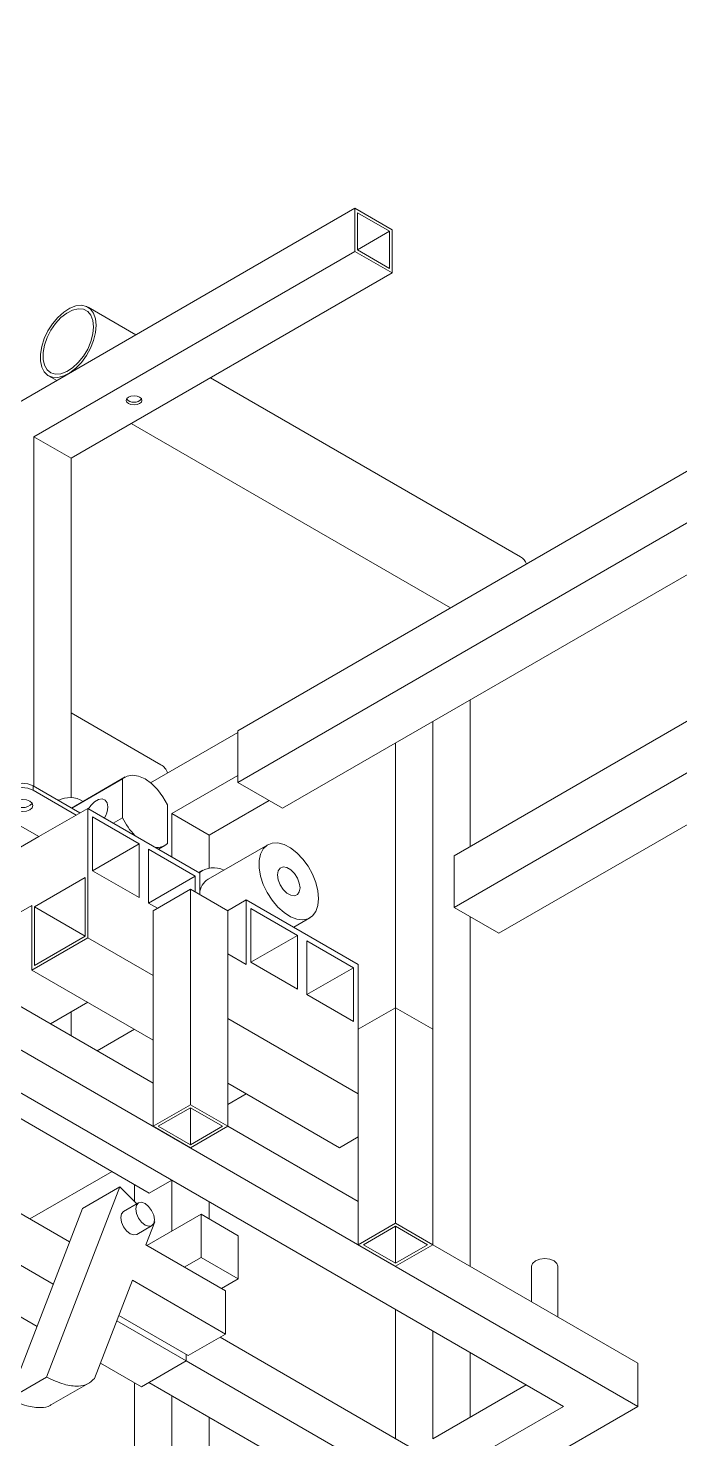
# Model space of a CAD drawing. Header units: millimetres. Extents: x 0 to 1189, y 0 to 841.
# Drawn here: x 844.6 to 869.3, y 140.8 to 194.3 of the extents above; entities that cross this region are included whole.
import ezdxf

# ---------------------------------------------------------------- set-up
doc = ezdxf.new("R2010")
doc.units = ezdxf.units.MM

msp = doc.modelspace()

# ---------------------------------------------------------------- linework, layer by layer
at = {"color": 7, "linetype": 'Continuous', "lineweight": 15}
for p, q in [((852.518, 165.703), (902.016, 194.277)), ((852.518, 167.663), (894.945, 192.155)), ((854.215, 164.723), (902.016, 192.318)), ((860.721, 160.968), (908.521, 188.562)), ((862.418, 159.988), (911.915, 188.562)), ((856.95, 187.455), (828.945, 171.288)), ((856.95, 187.455), (856.95, 185.822)), ((858.365, 186.639), (856.95, 187.455)), ((858.266, 186.582), (857.049, 187.284)), ((857.049, 187.284), (857.049, 185.879)), ((860.721, 162.927), (903.147, 187.42)), ((858.266, 186.582), (857.049, 185.88)), ((858.266, 185.177), (858.266, 186.582)), ((858.365, 185.006), (858.365, 186.639)), ((856.95, 185.822), (844.788, 178.801)), ((856.95, 185.822), (858.365, 185.006)), ((857.049, 185.879), (858.266, 185.177)), ((858.365, 185.006), (846.202, 177.985)), ((848.65, 182.664), (846.839, 183.709)), ((845.339, 181.111), (845.65, 180.932)), ((863.234, 174.244), (851.478, 181.031)), ((848.478, 179.299), (860.577, 172.314)), ((844.788, 178.801), (844.788, 165.553)), ((846.202, 177.985), (844.788, 178.801)), ((846.202, 177.985), (846.202, 165.125)), ((861.325, 168.827), (861.325, 163.276)), ((849.602, 166.374), (846.202, 168.337)), ((859.911, 168.011), (859.911, 156.352)), ((852.518, 167.6), (849.21, 165.69)), ((852.518, 167.663), (852.518, 165.703)), ((858.497, 167.195), (858.497, 157.168)), ((848.249, 165.91), (846.21, 164.732)), ((846.225, 164.724), (848.151, 165.836)), ((848.151, 164.366), (848.151, 165.836)), ((852.518, 165.967), (850.011, 164.519)), ((852.518, 165.703), (854.215, 164.723)), ((844.762, 165.568), (844.762, 165.405)), ((844.762, 165.568), (846.53, 164.548)), ((844.762, 165.405), (846.389, 164.466)), ((845.737, 165.037), (845.71, 165.021)), ((846.829, 164.72), (846.389, 164.466)), ((846.829, 159.821), (846.829, 164.72)), ((846.829, 164.72), (851.072, 162.271)), ((849.848, 164.856), (849.848, 163.386)), ((853.704, 165.018), (851.426, 163.703)), ((844.974, 163.649), (843.348, 164.588)), ((846.389, 164.466), (844.974, 163.649)), ((847.006, 164.399), (848.774, 163.378)), ((847.006, 162.357), (847.006, 164.399)), ((847.797, 164.162), (848.151, 164.366)), ((850.011, 164.519), (850.011, 162.883)), ((850.011, 164.519), (851.426, 163.703)), ((832.786, 163.845), (849.304, 154.31)), ((844.974, 163.649), (839.05, 160.229)), ((851.426, 163.703), (851.426, 162.462)), ((848.774, 163.378), (847.006, 162.358)), ((848.774, 161.337), (848.774, 163.378)), ((850.895, 162.154), (849.127, 163.174)), ((849.127, 161.133), (849.127, 163.174)), ((849.509, 163.173), (849.749, 163.312)), ((853.652, 163.339), (851.389, 162.032)), ((860.721, 160.968), (860.721, 162.927)), ((832.786, 162.212), (867.689, 142.063)), ((846.73, 162.099), (844.807, 160.989)), ((846.73, 159.878), (846.73, 162.099)), ((847.006, 162.357), (848.774, 161.337)), ((850.895, 162.154), (849.127, 161.133)), ((850.895, 161.556), (850.895, 162.154)), ((851.189, 162.379), (851.037, 162.291)), ((851.072, 161.454), (851.072, 162.271)), ((831.372, 161.396), (864.861, 142.063)), ((850.718, 161.658), (849.304, 160.842)), ((850.718, 153.493), (850.718, 161.658)), ((852.133, 160.842), (850.718, 161.658)), ((844.708, 161.046), (841.172, 159.004)), ((844.708, 161.046), (844.708, 158.596)), ((844.807, 160.989), (844.807, 158.768)), ((844.807, 160.989), (846.73, 159.879)), ((849.468, 160.936), (849.127, 161.133)), ((852.84, 161.25), (852.132, 160.842)), ((857.082, 158.801), (852.84, 161.25)), ((852.84, 158.801), (852.84, 161.25)), ((853.017, 160.929), (854.784, 159.909)), ((853.017, 158.888), (853.017, 160.929)), ((862.418, 159.988), (860.721, 160.968)), ((849.304, 158.392), (849.304, 160.842)), ((852.133, 152.676), (852.133, 160.842)), ((854.637, 160.213), (855.252, 160.567)), ((861.325, 160.619), (861.325, 147.37)), ((844.708, 158.596), (846.829, 159.821)), ((844.807, 158.768), (846.73, 159.878)), ((846.829, 159.821), (849.304, 158.392)), ((854.784, 159.909), (853.017, 158.888)), ((854.784, 157.867), (854.784, 159.909)), ((856.906, 158.684), (855.138, 159.704)), ((855.138, 157.663), (855.138, 159.704)), ((852.133, 159.209), (852.84, 158.801)), ((853.017, 158.888), (854.784, 157.867)), ((857.082, 156.352), (857.082, 158.801)), ((844.708, 158.596), (849.304, 155.943)), ((849.304, 152.676), (849.304, 158.392)), ((856.906, 158.684), (855.138, 157.663)), ((856.906, 156.643), (856.906, 158.684)), ((856.906, 156.643), (855.138, 157.663)), ((846.829, 157.372), (845.414, 156.555)), ((858.497, 157.168), (857.082, 156.352)), ((858.497, 149.003), (858.497, 157.168)), ((859.911, 156.352), (858.497, 157.168)), ((846.202, 157.01), (846.202, 156.1)), ((852.133, 156.759), (857.082, 153.902)), ((838.91, 156.066), (849.163, 150.147)), ((848.597, 156.351), (847.182, 155.535)), ((857.082, 153.902), (857.082, 156.352)), ((859.911, 148.186), (859.911, 156.352)), ((852.133, 154.31), (856.375, 151.861)), ((850.718, 153.493), (849.304, 152.676)), ((850.718, 153.379), (849.502, 152.676)), ((852.133, 152.676), (850.718, 153.493)), ((851.935, 152.676), (850.718, 153.379)), ((850.718, 151.974), (850.718, 153.379)), ((852.839, 153.902), (852.133, 153.494)), ((857.082, 148.186), (857.082, 153.902)), ((849.304, 152.676), (850.718, 151.86)), ((849.502, 152.676), (850.718, 151.974)), ((850.718, 151.86), (852.133, 152.676)), ((850.718, 151.974), (851.935, 152.676)), ((852.133, 152.677), (857.082, 149.819)), ((856.375, 151.861), (857.082, 152.269)), ((847.748, 150.963), (844.636, 149.167)), ((848.041, 150.377), (845.264, 143.17)), ((848.041, 150.377), (846.626, 149.56)), ((848.041, 150.377), (848.684, 149.735)), ((848.597, 150.473), (848.597, 149.821)), ((850.01, 150.636), (849.163, 150.147)), ((850.011, 150.635), (850.011, 148.7)), ((846.14, 148.299), (843.486, 149.831)), ((848.751, 149.774), (848.186, 149.448)), ((851.426, 149.819), (851.426, 149.166)), ((846.626, 149.56), (843.85, 142.354)), ((851.123, 149.341), (849.072, 148.157)), ((851.123, 147.708), (851.123, 149.341)), ((852.537, 148.525), (851.123, 149.341)), ((848.686, 148.581), (849.251, 148.908)), ((849.034, 148.179), (849.37, 149.051)), ((849.35, 149.071), (849.37, 149.051)), ((858.497, 149.003), (857.082, 148.186)), ((858.497, 148.888), (857.28, 148.186)), ((859.911, 148.186), (858.497, 149.003)), ((859.713, 148.186), (858.497, 148.888)), ((858.497, 147.484), (858.497, 148.888)), ((852.055, 146.435), (849.034, 148.179)), ((852.537, 146.892), (852.537, 148.525)), ((857.082, 148.186), (858.497, 147.37)), ((857.28, 148.186), (858.497, 147.484)), ((858.497, 147.37), (859.911, 148.186)), ((858.497, 147.484), (859.713, 148.186)), ((859.911, 148.187), (867.689, 143.696)), ((845.523, 146.695), (843.486, 147.871)), ((851.123, 147.708), (850.486, 147.341)), ((852.537, 146.892), (851.123, 147.708)), ((863.653, 147.371), (863.653, 146.026)), ((864.653, 145.449), (864.653, 147.371)), ((844.905, 145.093), (841.789, 146.891)), ((847.086, 143.124), (848.519, 146.843)), ((848.519, 146.843), (852.055, 144.802)), ((852.537, 146.892), (851.901, 146.524)), ((852.055, 144.802), (852.055, 146.435)), ((848.004, 145.508), (850.64, 143.986)), ((858.497, 145.737), (858.497, 140.839)), ((850.557, 143.789), (847.927, 145.307)), ((859.911, 144.921), (859.911, 140.839)), ((852.055, 144.802), (850.64, 143.986)), ((859.204, 140.431), (851.843, 144.68)), ((850.557, 143.789), (848.86, 142.809)), ((850.557, 144.034), (850.557, 143.789)), ((859.204, 138.798), (850.557, 143.789)), ((861.325, 144.104), (861.325, 141.655)), ((848.86, 142.809), (847.31, 143.704)), ((867.689, 143.696), (867.689, 142.063)), ((845.264, 143.17), (843.85, 142.354)), ((845.46, 142.131), (846.874, 142.947)), ((848.597, 142.961), (848.597, 136.757)), ((857.79, 137.981), (849.143, 142.973)), ((859.911, 140.839), (863.446, 142.88)), ((850.011, 142.471), (850.011, 135.94)), ((843.647, 128.184), (867.689, 142.063)), ((851.426, 141.655), (851.426, 135.94)), ((859.204, 138.798), (864.861, 142.063))]:
    msp.add_line(p, q, dxfattribs=at)
at = {"color": 7, "linetype": 'Continuous', "lineweight": 15, "flags": 128}
for points in [[(847.149, 183.022), (847.125, 182.745), (847.051, 182.451), (846.933, 182.156), (846.775, 181.873), (846.586, 181.615), (846.373, 181.394), (846.146, 181.22), (845.917, 181.102), (845.696, 181.046), (845.494, 181.053), (845.319, 181.123), (845.18, 181.254), (845.084, 181.439), (845.034, 181.669), (845.034, 181.934), (845.084, 182.221), (845.18, 182.517), (845.319, 182.808), (845.494, 183.08), (845.696, 183.321), (845.917, 183.52), (846.146, 183.666), (846.373, 183.754), (846.586, 183.779), (846.775, 183.74), (846.933, 183.639), (847.051, 183.48), (847.125, 183.271), (847.149, 183.022)], [(847.05, 182.965), (847.025, 182.694), (846.948, 182.408), (846.826, 182.121), (846.663, 181.851), (846.47, 181.61), (846.256, 181.413), (846.033, 181.269), (845.813, 181.187), (845.608, 181.171), (845.429, 181.221), (845.285, 181.336), (845.185, 181.509), (845.134, 181.73), (845.134, 181.988), (845.185, 182.268), (845.285, 182.556), (845.429, 182.837), (845.608, 183.094), (845.813, 183.315), (846.033, 183.486), (846.256, 183.6), (846.47, 183.65), (846.663, 183.632), (846.826, 183.549), (846.948, 183.405), (847.025, 183.206), (847.05, 182.965)], [(848.37, 180.298), (848.468, 180.335), (848.583, 180.348), (848.697, 180.335), (848.795, 180.298), (848.86, 180.242), (848.883, 180.175), (848.86, 180.109), (848.795, 180.053), (848.697, 180.015), (848.583, 180.002), (848.468, 180.015), (848.37, 180.053), (848.305, 180.109), (848.283, 180.175), (848.305, 180.242), (848.37, 180.298)], [(849.848, 164.856), (849.679, 165.159), (849.474, 165.432), (849.243, 165.662), (848.999, 165.836), (848.756, 165.944), (848.525, 165.98), (848.32, 165.943), (848.151, 165.836)], [(844.064, 164.991), (844.194, 165.041), (844.347, 165.059), (844.5, 165.041), (844.63, 164.991), (844.717, 164.916), (844.747, 164.828), (844.717, 164.74), (844.63, 164.665), (844.5, 164.615), (844.347, 164.597), (844.194, 164.615), (844.064, 164.665), (843.977, 164.74), (843.947, 164.828), (843.977, 164.916), (844.064, 164.991)], [(847.585, 164.774), (847.559, 164.927), (847.486, 165.032), (847.373, 165.076), (847.234, 165.054), (847.087, 164.969), (846.949, 164.831), (846.861, 164.702)], [(855.583, 161.3), (855.557, 161.596), (855.478, 161.909), (855.352, 162.224), (855.184, 162.526), (854.982, 162.801), (854.754, 163.037), (854.513, 163.222), (854.269, 163.348), (854.033, 163.408), (853.817, 163.401), (853.63, 163.326), (853.482, 163.186), (853.38, 162.989), (853.327, 162.744), (853.327, 162.461), (853.38, 162.155), (853.482, 161.839), (853.63, 161.529), (853.817, 161.238), (854.033, 160.981), (854.269, 160.769), (854.513, 160.613), (854.754, 160.519), (854.982, 160.493), (855.184, 160.534), (855.352, 160.642), (855.478, 160.812), (855.557, 161.034), (855.583, 161.3)], [(854.876, 161.708), (854.85, 161.89), (854.777, 162.08), (854.664, 162.255), (854.525, 162.393), (854.378, 162.478), (854.24, 162.5), (854.127, 162.456), (854.053, 162.351), (854.027, 162.198), (854.053, 162.016), (854.127, 161.826), (854.24, 161.651), (854.378, 161.513), (854.525, 161.428), (854.664, 161.406), (854.777, 161.451), (854.85, 161.555), (854.876, 161.708)], [(849.355, 149.137), (849.328, 149.309), (849.251, 149.485), (849.137, 149.64), (849.001, 149.749), (848.866, 149.796), (848.751, 149.774), (848.675, 149.686), (848.648, 149.545), (848.675, 149.373), (848.751, 149.197), (848.866, 149.042), (849.001, 148.933), (849.137, 148.886), (849.251, 148.908), (849.328, 148.996), (849.355, 149.137)], [(848.186, 149.448), (848.186, 149.448), (848.109, 149.359), (848.082, 149.219), (848.109, 149.047), (848.186, 148.87), (848.3, 148.715), (848.436, 148.606), (848.571, 148.559), (848.686, 148.581)], [(863.653, 147.371), (863.692, 147.481), (863.8, 147.575)], [(863.8, 147.575), (863.962, 147.638), (864.153, 147.66), (864.345, 147.638), (864.507, 147.575), (864.615, 147.481), (864.653, 147.371)]]:
    msp.add_lwpolyline(points, dxfattribs=at)
at = {"color": 7, "linetype": 'Continuous', "lineweight": 15}
for centre, radius, start, end in [((848.583, 180.486), 0.38, 221.8606, 318.1397), ((862.934, 173.751), 0.578, 23.4992, 58.6496), ((849.309, 165.885), 0.571, 17.9774, 59.1541), ((844.338, 164.749), 0.922, 62.6094, 117.3908), ((844.338, 164.586), 0.922, 62.6094, 117.3908), ((844.347, 165.259), 0.512, 223.0254, 316.9744), ((846.149, 164.189), 0.94, 57.9181, 117.7792), ((846.694, 164.811), 0.892, 329.2895, 357.5992), ((850.409, 165.422), 2.493, 205.0775, 224.1078), ((849.471, 163.799), 0.559, 260.5739, 312.3412), ((851.599, 161.616), 0.857, 62.9375, 129.2371), ((851.764, 161.449), 0.694, 122.7132, 175.7815)]:
    msp.add_arc(centre, radius, start, end, dxfattribs=at)
for points, knots in [([(845.264, 143.17), (845.488, 143.068), (845.907, 142.877), (846.436, 142.806), (846.832, 142.89), (847.002, 143.047), (847.086, 143.124)], [0, 0, 0, 0, 0.3224228, 0.6020333, 0.8032842, 1, 1, 1, 1]), ([(843.85, 142.354), (844.075, 142.25), (844.495, 142.058), (845.018, 141.997), (845.332, 142.04), (845.438, 142.126), (845.454, 142.14)], [0, 0, 0, 0, 0.383906, 0.716836, 0.956464, 1, 1, 1, 1])]:
    msp.add_open_spline(points, degree=3, knots=knots, dxfattribs=at)

doc.saveas('drawing.dxf')
